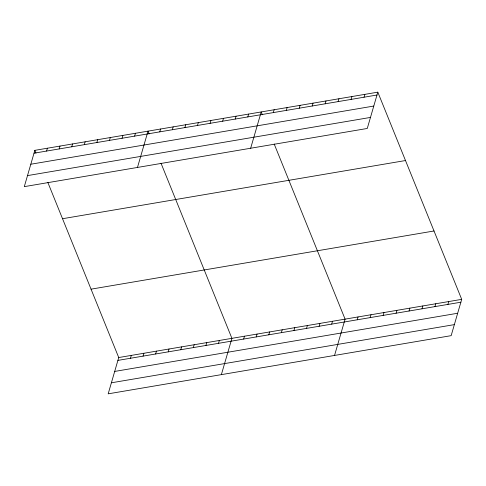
<?xml version="1.0" encoding="UTF-8"?>
<svg xmlns="http://www.w3.org/2000/svg" width="486" height="486" viewBox="0 0 486 486"><rect width="100%" height="100%" fill="white"/><g stroke="black" fill="none" stroke-linecap="round" stroke-linejoin="round"><path stroke-width="0.73" d="M34.846 150.344L24.3 186.642L367.27 128.462L377.816 92.164L34.846 150.344L35.976 153.133M46.595 151.061L47.421 148.212M59.171 148.929L59.997 146.073M71.746 146.796L72.572 143.941M84.321 144.658L85.147 141.809M96.896 142.526L97.722 139.676M109.472 140.393L110.298 137.544M122.047 138.261L122.873 135.412M134.622 136.129L135.448 133.273M137.477 167.439L148.023 131.141L149.153 133.936M159.773 131.858L160.599 129.009M172.348 129.726L173.174 126.876M184.923 127.593L185.749 124.744M47.841 182.438L118.73 357.538L108.184 393.836L451.154 335.656L461.7 299.358L377.816 92.164M197.498 125.461L198.324 122.612M130.479 358.261L131.305 355.406M210.074 123.329L210.906 120.473M143.054 356.123L143.88 353.273M222.649 121.196L223.481 118.341M155.629 353.99L156.456 351.141M235.224 119.058L236.056 116.209M168.205 351.858L169.031 349.009M247.799 116.926L248.632 114.076M180.78 349.726L181.606 346.876M250.661 148.242L261.207 111.944L262.337 114.732M193.355 347.593L194.181 344.738M273.332 112.594L274.159 109.745M205.93 345.461L206.763 342.606M218.506 343.323L219.338 340.473M286.29 110.401L287.117 107.546M221.367 374.639L231.913 338.341L161.018 163.235M299.248 108.202L300.075 105.347M243.656 339.058L244.488 336.209M312.2 106.003L313.033 103.154M256.231 336.926L257.064 334.076M325.158 103.804L325.991 100.954M268.807 334.793L269.639 331.938M338.116 101.604L338.942 98.755M281.382 332.661L282.214 329.806M351.074 99.411L351.9 96.556M293.957 330.523L294.789 327.673M364.032 97.212L364.858 94.357M306.538 328.39L307.365 325.541M319.114 326.258L319.94 323.409M331.689 324.126L332.515 321.276M334.544 355.442L345.09 319.144L274.201 144.038M357.216 319.794L358.048 316.945M370.174 317.595L371.006 314.746M383.132 315.396L383.958 312.547M396.09 313.203L396.916 310.347M409.048 311.004L409.874 308.154M422 308.804L422.832 305.955M434.958 306.605L435.784 303.756M447.916 304.406L448.742 301.557M34.02 153.193L376.984 95.013M30.812 164.232L373.777 106.051M27.508 175.604L370.478 117.424M62.53 218.718L405.494 160.538M91.046 289.164L434.016 230.984M118.73 357.538L461.7 299.358M117.904 360.393L460.874 302.213M114.696 371.432L457.666 313.251M111.391 382.798L454.361 324.618"/></g></svg>
